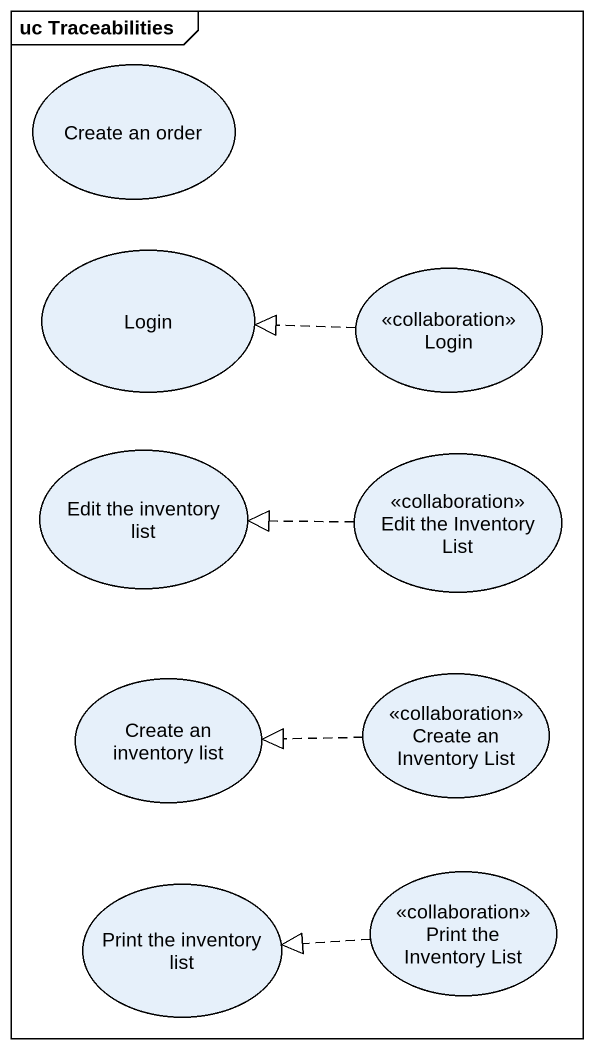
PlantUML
@startuml
mainframe uc Traceabilities
usecase "Create an order" as Create_an_order
usecase Login
usecase "Login" as Login_2 <<collaboration>>
usecase "Edit the inventory list" as Edit_the_inventory_list
usecase "Edit the Inventory List" as Edit_the_Inventory_List <<collaboration>>
usecase "Create an inventory list" as Create_an_inventory_list
usecase "Create an Inventory List" as Create_an_Inventory_List <<collaboration>>
usecase "Print the Inventory List" as Print_the_Inventory_List <<collaboration>>
usecase "Print the inventory list" as Print_the_inventory_list
Login_2 .left.|> Login
Edit_the_Inventory_List .left.|> Edit_the_inventory_list
Create_an_Inventory_List .left.|> Create_an_inventory_list
Print_the_Inventory_List .left.|> Print_the_inventory_list
@enduml
